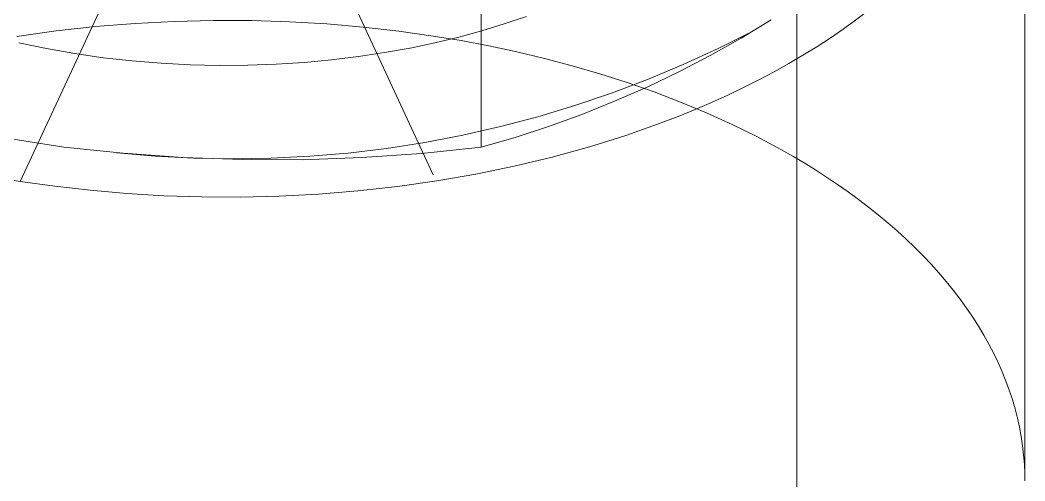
# Model space of a CAD drawing. Header units: millimetres. Extents: x -263 to 4879, y -277 to 2995.
# Drawn here: x 4066.17 to 4074.03, y 1904.08 to 1907.69 of the extents above; entities that cross this region are included whole.
import ezdxf

# ---------------------------------------------------------------- set-up
doc = ezdxf.new("R2010")
doc.units = ezdxf.units.MM
doc.layers.add('ZANO_R', color=7, linetype='Continuous', lineweight=0)

msp = doc.modelspace()

# ---------------------------------------------------------------- linework, layer by layer
at = {"layer": 'ZANO_R'}
for p, q in [((4069.4056, 1906.4753), (4066.1735, 1913.4396)), ((4069.4056, 1913.3872), (4066.1735, 1906.4229)), ((4069.7791, 1906.6896), (4069.7791, 1910.578)), ((4072.2496, 1909.87), (4072.2496, 1822.5068)), ((4074.0336, 1909.8619), (4074.0336, 1904.0785)), ((4072.7083, 1907.6844), (4072.8025, 1907.7557)), ((4067.0721, 1907.6596), (4066.7636, 1907.6345)), ((4067.3791, 1907.6757), (4067.0721, 1907.6596)), ((4067.6837, 1907.683), (4067.3791, 1907.6757)), ((4067.9847, 1907.6817), (4067.6837, 1907.683)), ((4068.2812, 1907.6723), (4067.9847, 1907.6817)), ((4068.5722, 1907.655), (4068.2812, 1907.6723)), ((4068.8571, 1907.6304), (4068.5722, 1907.655)), ((4069.9598, 1907.6555), (4069.7839, 1907.6018)), ((4070.1343, 1907.7146), (4069.9598, 1907.6555)), ((4072.0498, 1907.6868), (4071.8133, 1907.5435)), ((4072.6106, 1907.6141), (4072.7083, 1907.6844)), ((4066.4549, 1907.6002), (4066.1473, 1907.5565)), ((4066.7636, 1907.6345), (4066.4549, 1907.6002)), ((4069.1351, 1907.5988), (4068.8571, 1907.6304)), ((4069.4056, 1907.5606), (4069.1351, 1907.5988)), ((4069.7839, 1907.6018), (4069.6041, 1907.5528)), ((4071.905, 1907.5995), (4071.6349, 1907.4637)), ((4072.5094, 1907.5449), (4072.6106, 1907.6141)), ((4066.3789, 1907.4622), (4066.1619, 1907.5076)), ((4069.4174, 1907.5077), (4069.2241, 1907.4669)), ((4069.6227, 1907.5246), (4069.4056, 1907.5606)), ((4069.6041, 1907.5528), (4069.4174, 1907.5077)), ((4069.8404, 1907.4835), (4069.6227, 1907.5246)), ((4071.8133, 1907.5435), (4071.5722, 1907.408)), ((4072.4048, 1907.4769), (4072.5094, 1907.5449)), ((4066.5998, 1907.4233), (4066.3789, 1907.4622)), ((4066.8235, 1907.3912), (4066.5998, 1907.4233)), ((4069.0247, 1907.4308), (4068.8196, 1907.3997)), ((4069.2241, 1907.4669), (4069.0247, 1907.4308)), ((4070.0583, 1907.4371), (4069.8404, 1907.4835)), ((4070.276, 1907.3853), (4070.0583, 1907.4371)), ((4071.6349, 1907.4637), (4071.3603, 1907.3373)), ((4072.1855, 1907.3449), (4072.2968, 1907.4102)), ((4072.2968, 1907.4102), (4072.4048, 1907.4769)), ((4067.0491, 1907.3658), (4066.8235, 1907.3912)), ((4067.2759, 1907.3472), (4067.0491, 1907.3658)), ((4067.5027, 1907.3354), (4067.2759, 1907.3472)), ((4067.7289, 1907.3303), (4067.5027, 1907.3354)), ((4067.9534, 1907.3318), (4067.7289, 1907.3303)), ((4068.1755, 1907.3397), (4067.9534, 1907.3318)), ((4068.3943, 1907.3538), (4068.1755, 1907.3397)), ((4068.6093, 1907.3739), (4068.3943, 1907.3538)), ((4068.8196, 1907.3997), (4068.6093, 1907.3739)), ((4070.4927, 1907.3281), (4070.276, 1907.3853)), ((4071.3603, 1907.3373), (4071.0815, 1907.2205)), ((4071.5722, 1907.408), (4071.3268, 1907.2805)), ((4072.071, 1907.281), (4072.1855, 1907.3449)), ((4070.7081, 1907.2654), (4070.4927, 1907.3281)), ((4070.9214, 1907.1972), (4070.7081, 1907.2654)), ((4071.3268, 1907.2805), (4071.0774, 1907.1611)), ((4071.9533, 1907.2186), (4072.071, 1907.281)), ((4071.0815, 1907.2205), (4070.7988, 1907.1134)), ((4071.1321, 1907.1234), (4070.9214, 1907.1972)), ((4071.8327, 1907.1578), (4071.9533, 1907.2186)), ((4070.7988, 1907.1134), (4070.5126, 1907.0161)), ((4071.0774, 1907.1611), (4070.8242, 1907.0499)), ((4071.3396, 1907.0441), (4071.1321, 1907.1234)), ((4071.5825, 1907.0414), (4071.709, 1907.0988)), ((4071.709, 1907.0988), (4071.8327, 1907.1578)), ((4070.8242, 1907.0499), (4070.5675, 1906.947)), ((4071.5433, 1906.9593), (4071.3396, 1907.0441)), ((4071.4533, 1906.9859), (4071.5825, 1907.0414)), ((4070.5126, 1907.0161), (4070.2231, 1906.9288)), ((4070.5675, 1906.947), (4070.3076, 1906.8526)), ((4071.3215, 1906.9322), (4071.4533, 1906.9859)), ((4071.7425, 1906.8691), (4071.5433, 1906.9593)), ((4070.2231, 1906.9288), (4069.9309, 1906.8516)), ((4071.0505, 1906.8307), (4071.1872, 1906.8805)), ((4071.1872, 1906.8805), (4071.3215, 1906.9322)), ((4071.9366, 1906.7735), (4071.7425, 1906.8691)), ((4069.6361, 1906.7845), (4069.3392, 1906.7277)), ((4069.9309, 1906.8516), (4069.6361, 1906.7845)), ((4070.3076, 1906.8526), (4070.0447, 1906.7668)), ((4070.7705, 1906.7374), (4070.9115, 1906.783)), ((4070.9115, 1906.783), (4071.0505, 1906.8307)), ((4066.5137, 1906.692), (4066.0366, 1906.7671)), ((4069.3392, 1906.7277), (4069.0405, 1906.6811)), ((4070.0447, 1906.7668), (4069.7791, 1906.6896)), ((4070.6276, 1906.6939), (4070.7705, 1906.7374)), ((4072.125, 1906.6728), (4071.9366, 1906.7735)), ((4066.9787, 1906.6428), (4066.5137, 1906.692)), ((4067.2309, 1906.6205), (4066.9298, 1906.647)), ((4067.4452, 1906.6099), (4066.9787, 1906.6428)), ((4068.7404, 1906.645), (4068.4392, 1906.6192)), ((4069.0405, 1906.6811), (4068.7404, 1906.645)), ((4069.314, 1906.6411), (4068.8475, 1906.6089)), ((4069.7791, 1906.6896), (4069.314, 1906.6411)), ((4070.3364, 1906.6136), (4070.6276, 1906.6939)), ((4072.2169, 1906.6206), (4072.125, 1906.6728)), ((4067.5328, 1906.6045), (4067.2309, 1906.6205)), ((4067.9125, 1906.5933), (4067.4452, 1906.6099)), ((4067.8351, 1906.5989), (4067.5328, 1906.6045)), ((4068.1373, 1906.6038), (4067.8351, 1906.5989)), ((4068.3801, 1906.5929), (4067.9125, 1906.5933)), ((4068.4392, 1906.6192), (4068.1373, 1906.6038)), ((4068.8475, 1906.6089), (4068.3801, 1906.5929)), ((4070.0392, 1906.5421), (4070.3364, 1906.6136)), ((4072.3071, 1906.5671), (4072.2169, 1906.6206)), ((4072.3956, 1906.5124), (4072.3071, 1906.5671)), ((4065.9062, 1906.4679), (4066.1735, 1906.4229)), ((4069.4318, 1906.427), (4069.7373, 1906.4799)), ((4069.7373, 1906.4799), (4070.0392, 1906.5421)), ((4072.4823, 1906.4565), (4072.3956, 1906.5124)), ((4066.1735, 1906.4229), (4066.4439, 1906.3847)), ((4069.1241, 1906.3833), (4069.4318, 1906.427)), ((4072.5672, 1906.3995), (4072.4823, 1906.4565)), ((4072.6501, 1906.3414), (4072.5672, 1906.3995)), ((4066.4439, 1906.3847), (4066.7219, 1906.3531)), ((4066.7219, 1906.3531), (4067.0068, 1906.3285)), ((4067.0068, 1906.3285), (4067.2979, 1906.3112)), ((4067.2979, 1906.3112), (4067.5944, 1906.3018)), ((4068.1999, 1906.3078), (4068.507, 1906.3239)), ((4068.507, 1906.3239), (4068.8155, 1906.349)), ((4068.8155, 1906.349), (4069.1241, 1906.3833)), ((4072.7311, 1906.2822), (4072.6501, 1906.3414)), ((4067.5944, 1906.3018), (4067.8954, 1906.3006)), ((4067.8954, 1906.3006), (4068.1999, 1906.3078)), ((4072.81, 1906.2219), (4072.7311, 1906.2822)), ((4072.8867, 1906.1607), (4072.81, 1906.2219)), ((4072.9613, 1906.0984), (4072.8867, 1906.1607)), ((4073.0337, 1906.0352), (4072.9613, 1906.0984)), ((4073.1038, 1905.9711), (4073.0337, 1906.0352)), ((4073.1716, 1905.9062), (4073.1038, 1905.9711)), ((4073.237, 1905.8404), (4073.1716, 1905.9062)), ((4073.2999, 1905.7739), (4073.237, 1905.8404)), ((4073.3605, 1905.7066), (4073.2999, 1905.7739)), ((4073.4185, 1905.6387), (4073.3605, 1905.7066)), ((4073.474, 1905.5701), (4073.4185, 1905.6387)), ((4073.5269, 1905.501), (4073.474, 1905.5701)), ((4073.5773, 1905.4313), (4073.5269, 1905.501)), ((4073.625, 1905.3611), (4073.5773, 1905.4313)), ((4073.6701, 1905.2905), (4073.625, 1905.3611)), ((4073.7126, 1905.2194), (4073.6701, 1905.2905)), ((4073.7524, 1905.1481), (4073.7126, 1905.2194)), ((4073.7896, 1905.0764), (4073.7524, 1905.1481)), ((4073.824, 1905.0045), (4073.7896, 1905.0764)), ((4073.8559, 1904.9324), (4073.824, 1905.0045)), ((4073.885, 1904.8601), (4073.8559, 1904.9324)), ((4073.9115, 1904.7878), (4073.885, 1904.8601)), ((4073.9353, 1904.7154), (4073.9115, 1904.7878)), ((4073.9565, 1904.6429), (4073.9353, 1904.7154)), ((4073.9751, 1904.5706), (4073.9565, 1904.6429)), ((4073.9911, 1904.4983), (4073.9751, 1904.5706)), ((4074.0045, 1904.4261), (4073.9911, 1904.4983)), ((4074.0153, 1904.3541), (4074.0045, 1904.4261)), ((4074.0236, 1904.2823), (4074.0153, 1904.3541)), ((4074.0294, 1904.2108), (4074.0236, 1904.2823)), ((4074.0327, 1904.1396), (4074.0294, 1904.2108))]:
    msp.add_line(p, q, dxfattribs=at)

doc.saveas('drawing.dxf')
